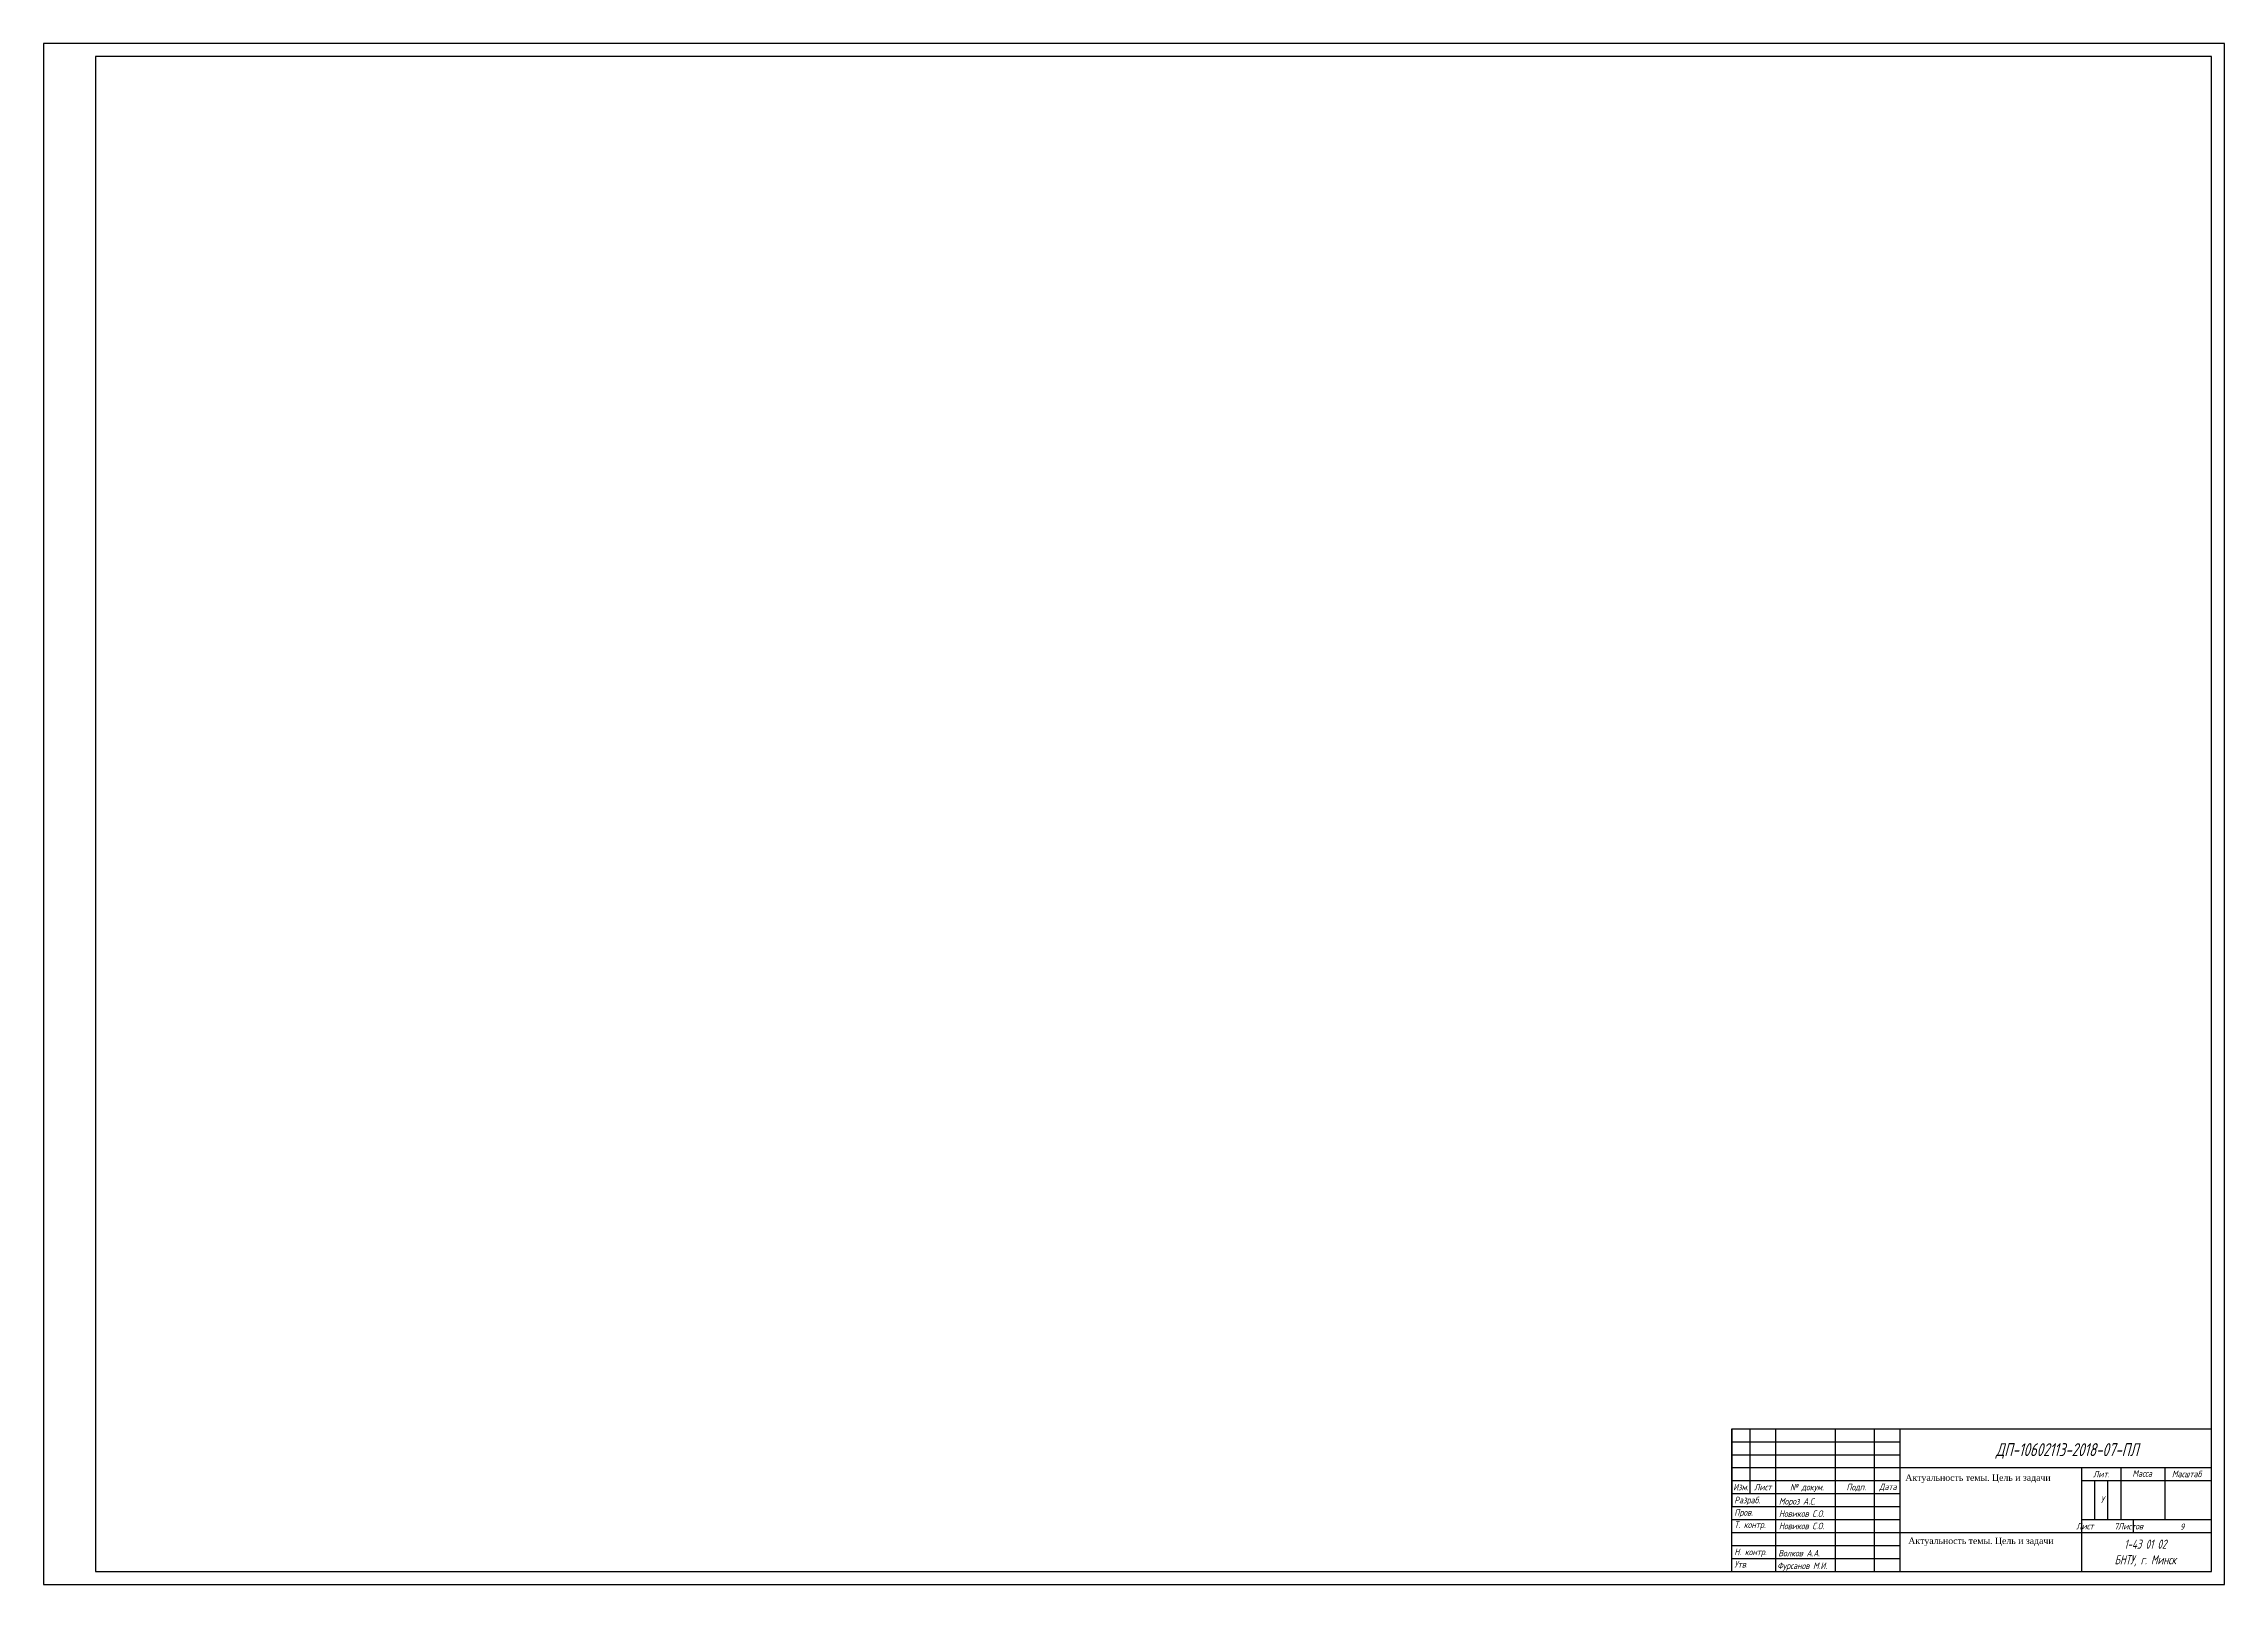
# Model space of a CAD drawing. Header units: millimetres. Extents: x 1971 to 5749, y 1171 to 1783.
# Drawn here: x 1971 to 2812, y 1171 to 1765 of the extents above; entities that cross this region are included whole.
import ezdxf
from ezdxf.enums import TextEntityAlignment as Align

# ---------------------------------------------------------------- set-up
doc = ezdxf.new("R2010")
doc.units = ezdxf.units.MM
doc.styles.get("Standard").update_dxf_attribs({"font": 'arial.ttf'})
doc.styles.add('А2.5', font='geniso.shx', dxfattribs={"width": 0.8, "oblique": 15, "height": 2.5})
doc.styles.add('А3.5', font='geniso.shx', dxfattribs={"width": 0.8, "oblique": 15, "height": 3.5, "bigfont": '@extfont2.shx'})
doc.styles.add('А5', font='geniso.shx', dxfattribs={"width": 0.8, "oblique": 15, "height": 5, "bigfont": '@extfont2.shx'})

msp = doc.modelspace()

# ---------------------------------------------------------------- linework, layer by layer
for p, q in [((2811.54, 1765.41), (1970.54, 1765.41)), ((1970.54, 1765.41), (1970.54, 1171.41)), ((2806.54, 1760.41), (1990.54, 1760.41)), ((1990.54, 1760.41), (1990.54, 1176.41)), ((2806.54, 1176.41), (2806.54, 1760.41)), ((2811.54, 1171.41), (2811.54, 1765.41)), ((2621.54, 1231.41), (2806.54, 1231.41)), ((2621.54, 1176.41), (2621.54, 1231.41)), ((2621.54, 1231.41), (2621.54, 1201.41)), ((2628.54, 1231.41), (2628.54, 1206.41)), ((2638.54, 1176.41), (2638.54, 1231.41)), ((2661.54, 1176.41), (2661.54, 1231.41)), ((2676.54, 1176.41), (2676.54, 1231.41)), ((2686.54, 1176.41), (2686.54, 1231.41)), ((2621.54, 1226.41), (2686.54, 1226.41)), ((2621.54, 1221.41), (2686.54, 1221.41)), ((2621.54, 1216.41), (2686.54, 1216.41)), ((2621.54, 1211.41), (2686.54, 1211.41)), ((2686.54, 1216.41), (2806.54, 1216.41)), ((2756.54, 1176.41), (2756.54, 1216.41)), ((2756.54, 1211.41), (2806.54, 1211.41)), ((2761.54, 1196.41), (2761.54, 1211.41)), ((2766.54, 1196.41), (2766.54, 1211.41)), ((2771.54, 1216.41), (2771.54, 1196.41)), ((2788.54, 1216.41), (2788.54, 1196.41)), ((2806.54, 1176.41), (2806.54, 1216.41)), ((2621.54, 1206.41), (2686.54, 1206.41)), ((2621.54, 1201.41), (2686.54, 1201.41)), ((2621.54, 1196.41), (2686.54, 1196.41)), ((2756.54, 1196.41), (2806.54, 1196.41)), ((2776.54, 1191.41), (2776.54, 1196.41)), ((2621.54, 1191.41), (2686.54, 1191.41)), ((2621.54, 1186.41), (2686.54, 1186.41)), ((2686.54, 1191.41), (2806.54, 1191.41)), ((2621.54, 1181.41), (2686.54, 1181.41)), ((1970.54, 1171.41), (2811.54, 1171.41)), ((1990.54, 1176.41), (2806.54, 1176.41))]:
    msp.add_line(p, q)

# ---------------------------------------------------------------- texts
at = {"oblique": 15, "width": 0.8}
for s, height, style, p in [('ДП-10602113-2018-07-ПЛ', 5, 'А5', (2750.88, 1223.35)), ('Лит.', 2.5, 'А2.5', (2764.04, 1213.91)), ('Масса', 2.5, 'А2.5', (2779.82, 1214.18)), ('Масштаб', 2.5, 'А2.5', (2796.97, 1213.98)), ('Изм.', 2.5, 'А2.5', (2625.04, 1208.91)), ('Лист', 2.5, 'А2.5', (2633.54, 1208.91)), ('№ докум.', 2.5, 'А2.5', (2650.54, 1208.91)), ('Подп.', 2.5, 'А2.5', (2669.54, 1208.91)), ('Дата', 2.5, 'А2.5', (2681.78, 1209.02)), ('     У   ', 2.5, 'А2.5', (2763.08, 1204.1)), ('Лист            ', 2.5, 'А2.5', (2766.25, 1193.87)), ('7', 2.5, 'А2.5', (2769.82, 1193.82)), ('Листов                       ', 2.5, 'А2.5', (2791.59, 1193.82)), ('9', 2.5, 'А2.5', (2795.26, 1193.63)), ('1-43 01 02', 3.5, 'А3.5', (2781.04, 1186.91)), ('БНТУ, г. Минск', 3.5, 'А3.5', (2781.04, 1180.91))]:
    msp.add_text(s, height=height, dxfattribs=dict(at, style=style)).set_placement(p, align=Align.MIDDLE_CENTER)
at = {"style": 'А2.5', "oblique": 15, "width": 0.8}
for s, p in [('Разраб.', (2622.54, 1203.91)), ('Мороз А.С.', (2639.75, 1203.42)), ('Пров.', (2622.54, 1199.16)), ('Т. контр.', (2622.54, 1194.41)), ('Новиков С.О.', (2639.75, 1198.67)), ('Новиков С.О.', (2639.75, 1193.92)), ('Утв.', (2622.54, 1179.16)), ('Н. контр.', (2622.54, 1183.91)), ('Фурсанов М.И.', (2639.09, 1178.57)), ('Волков А.А.', (2639.49, 1183.45))]:
    msp.add_text(s, height=2.5, dxfattribs=at).set_placement(p, align=Align.MIDDLE_LEFT)
at = {"char_height": 2.5, "attachment_point": 1}
for insert in [(2688.5, 1213.81), (2689.64, 1189.46)]:
    msp.add_mtext_dynamic_manual_height_columns('{\\fTimes New Roman|b0|i0|c204|p18;Актуальность темы. Цель и задачи }', width=65.5299, gutter_width=12.5, heights=[0], dxfattribs=dict(at, insert=insert))

doc.saveas('drawing.dxf')
